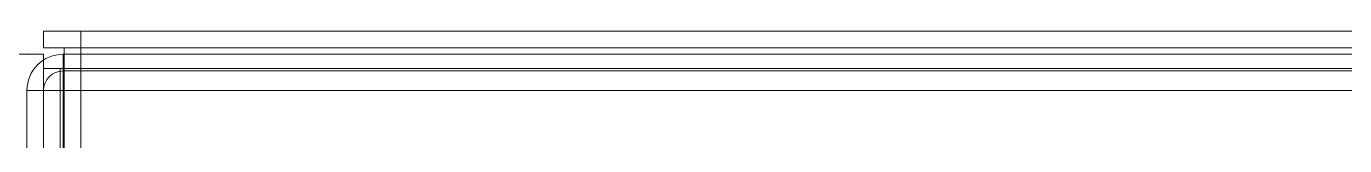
# Model space of a CAD drawing. Header units: inches. Extents: x -0.2 to 48, y -0.6 to 31.4.
# Drawn here: x 4.82 to 11.17, y 24.55 to 25.08 of the extents above; entities that cross this region are included whole.
import ezdxf

# ---------------------------------------------------------------- set-up
doc = ezdxf.new("R2010")
doc.units = ezdxf.units.IN
doc.header["$MEASUREMENT"] = 0
for name, color, linetype, true_color in [('1', 7, 'Continuous', 0xffffff), ('21', 7, 'Continuous', 0xffffff), ('41', 7, 'Continuous', 0xffffff)]:
    doc.layers.add(name, color=color, linetype=linetype, true_color=true_color)

# ---------------------------------------------------------------- blocks, each defined once
blk = doc.blocks.new('08ic1060')
at = {"layer": '1', "color": 151, "linetype": 'Continuous', "lineweight": 18}
for p, q in [((0, 18), (0, 18, 14)), ((0, 0, 14), (0, 18, 14)), ((0, 18, 14), (12, 18, 14)), ((0, 18), (0, 0)), ((12, 18), (0, 18))]:
    blk.add_line(p, q, dxfattribs=at)
blk = doc.blocks.new('08ic1060_am')
at = {"layer": '21', "color": 2, "linetype": 'Continuous', "lineweight": 18}
blk.add_blockref('08ic1060', (0, 0), dxfattribs=at)
blk = doc.blocks.new('08ic1063_MODEL')
at = {"layer": '21', "color": 80, "linetype": 'Continuous', "lineweight": 18}
for p, q in [((0, 0.174488, 0.174488), (0, 11.825512, 0.174488)), ((0.08, 0.174488, 0.174488), (0.08, 11.825512, 0.174488)), ((0.174488, 0.174488, 0.08), (0.174488, 11.825512, 0.08)), ((0.174488, 0.174488), (0.174488, 11.825512)), ((0, 0.174488, 14.08), (0, 1.08, 14.08)), ((0.08, 0.174488, 14.08), (0.08, 1.08, 14.08)), ((0.08, 0.174488, 0.174488), (0, 0.174488, 0.174488)), ((0, 0.174488, 0.174488), (0, 0.174488, 14.08)), ((0.08, 0.174488, 0.174488), (0.08, 0.174488, 14.08)), ((17.825512, 0.174488), (0.174488, 0.174488)), ((0.174488, 0.174488, 0.08), (0.174488, 0.174488)), ((17.825512, 0.174488, 0.08), (0.174488, 0.174488, 0.08)), ((0.174488, 0.08, 14.08), (0.174488, 0.08, 0.174488)), ((0.174488, 0.08, 14.08), (17.825512, 0.08, 14.08)), ((0.174488, 0.08, 0.174488), (0.174488, 0, 0.174488)), ((0.174488, 0.08, 0.174488), (17.825512, 0.08, 0.174488)), ((0.174488, 0, 0.174488), (17.825512, 0, 0.174488)), ((0.174488, 0, 14.08), (17.825512, 0, 14.08)), ((0.174488, 0, 14.08), (0.174488, 0, 0.174488))]:
    blk.add_line(p, q, dxfattribs=at)
at = {"layer": '21', "color": 80, "linetype": 'Continuous', "lineweight": 18, "extrusion": (0, 1, 0)}
for centre in [(-3, 5, 0.08), (-3, 11, 0.08), (-3, 8, 0.08), (-6, 8, 0.08), (-6, 11, 0.08), (-6, 5, 0.08), (-3, 5), (-3, 11), (-3, 8), (-6, 11), (-6, 5), (-6, 8)]:
    blk.add_circle(centre, 0.375, dxfattribs=at)
at = {"layer": '21', "color": 80, "linetype": 'Continuous', "lineweight": 18}
for radius in [0.174488, 0.094488]:
    blk.add_arc((0.174488, 0.174488, 14.08), radius, 180, 270, dxfattribs=at)
at = {"layer": '21', "color": 80, "linetype": 'Continuous', "lineweight": 18, "extrusion": (-1.85657e-52, 0, -1)}
blk.add_arc((-0.174488, 0.174488, -0.174488), 0.174488, 270, 360, dxfattribs=at)
at = {"layer": '21', "color": 80, "linetype": 'Continuous', "lineweight": 18, "extrusion": (0, 1, 0)}
for radius in [0.174488, 0.094488]:
    blk.add_arc((-0.174488, 0.174488, 0.174488), radius, 270, 0, dxfattribs=at)
at = {"layer": '21', "color": 80, "linetype": 'Continuous', "lineweight": 18, "extrusion": (-1.0842e-15, 0, -1)}
blk.add_arc((-0.174488, 0.174488, -0.174488), 0.094488, 270, 0, dxfattribs=at)
at = {"layer": '21', "color": 80, "linetype": 'Continuous', "lineweight": 18, "extrusion": (-1, -6.12303e-17, 0)}
for radius in [0.174488, 0.094488]:
    blk.add_arc((-0.174488, 0.174488, -0.174488), radius, 270, 0, dxfattribs=at)
blk = doc.blocks.new('08ic1062_MODEL')
at = {"layer": '1', "color": 80, "linetype": 'Continuous', "lineweight": 18}
for p, q in [((-18, 12.16, 0.18), (-18, 12.08, 0.18)), ((-0.18, 12.16, 1.08), (-18, 12.16, 1.08)), ((-18, 12.16, 1.08), (-18, 12.08, 1.08)), ((-18, 12.16, 1.08), (-18, 12.16, 0.18)), ((-17.82, 12.16, 0.18), (-18, 12.16, 0.18)), ((-17.82, 12.08, 0.18), (-17.82, 12.16, 0.18)), ((-0.18, 12.16, 0.18), (-17.82, 12.16, 0.18)), ((-18, 12.08, 1.08), (-18, 12.08, 0.18)), ((-0.18, 12.08, 1.08), (-18, 12.08, 1.08)), ((-17.82, 12.08, 0.18), (-18, 12.08, 0.18)), ((-0.18, 12.08, 0.18), (-17.82, 12.08, 0.18)), ((-18, 11.98, 1.08), (-18, 0.18, 1.08)), ((-18, 11.98, 1.08), (-17.92, 11.98, 1.08)), ((-18, 11.98, 0.18), (-18, 11.98, 1.08)), ((-18, 11.98, 0.18), (-18, 0.18, 0.18)), ((-17.92, 11.98, 0.18), (-17.92, 0.18, 0.18)), ((-17.92, 11.98, 1.08), (-17.92, 0.18, 1.08)), ((-17.92, 11.98, 0.18), (-17.92, 11.98, 1.08)), ((-17.82, 0.18), (-17.82, 11.98)), ((-17.82, 0.18, 0.08), (-17.82, 11.98, 0.08)), ((-17.82, 11.98, 0.08), (-0.18, 11.98, 0.08)), ((-17.82, 11.98, 0.08), (-17.82, 11.98)), ((-17.82, 11.98), (-0.18, 11.98))]:
    blk.add_line(p, q, dxfattribs=at)
at = {"layer": '1', "color": 80, "linetype": 'Continuous', "lineweight": 18, "extrusion": (-1, 0, 0)}
for radius in [0.18, 0.1]:
    blk.add_arc((-11.98, 0.18, 17.82), radius, 180, 270, dxfattribs=at)
at = {"layer": '1', "color": 80, "linetype": 'Continuous', "lineweight": 18, "extrusion": (0, -1, 0)}
for radius in [0.18, 0.1]:
    blk.add_arc((-17.82, 0.18, -11.98), radius, 180, 270, dxfattribs=at)
blk = doc.blocks.new('08ic1067_MODEL')
at = {"layer": '21', "color": 53, "linetype": 'Continuous', "lineweight": 18}
for p, q in [((0, 13.695), (11.875, 13.695)), ((11.875, 0), (11.875, 13.695)), ((0, 0), (11.875, 0)), ((11.875, 0, 0.08), (11.875, 0))]:
    blk.add_line(p, q, dxfattribs=at)
at = {"layer": '21', "color": 53, "linetype": 'Continuous', "lineweight": 18, "extrusion": (1, 0, 0)}
blk.add_arc((13.695, 0.18, 11.875), 0.18, 270, 0, dxfattribs=at)
blk = doc.blocks.new('08ic1064_am')
at = {"layer": '41', "color": 2, "linetype": 'Continuous', "lineweight": 18}
blk.add_point((0, 0), dxfattribs=at)
at = {"layer": '1', "color": 2, "linetype": 'Continuous', "lineweight": 18, "extrusion": (0, 0, -1), "rotation": 180}
blk.add_blockref('08ic1062_MODEL', (-18.08, 12.048782, -14.16), dxfattribs=at)
blk.add_blockref('08ic1062_MODEL', (-18.08, 12.048782, -14.16), dxfattribs=at)
at = {"layer": '1', "color": 2, "linetype": 'Continuous', "lineweight": 18}
blk.add_blockref('08ic1063_MODEL', (0, 0), dxfattribs=at)
blk.add_blockref('08ic1063_MODEL', (0, 0), dxfattribs=at)
at = {"layer": '1', "color": 2, "linetype": 'Continuous', "lineweight": 18, "extrusion": (-1, 0, 0)}
blk.add_blockref('08ic1067_MODEL', (-11.875, 11.0625, -0.08), dxfattribs=at)
blk.add_blockref('08ic1067_MODEL', (-11.875, 11.0625, -0.08), dxfattribs=at)

msp = doc.modelspace()

# ---------------------------------------------------------------- block references
at = {"layer": '21', "color": 2, "linetype": 'Continuous', "lineweight": 18, "extrusion": (0, 0, -1)}
for name, p, rotation in [('08ic1064_am', (-4.82, 24.968782, 0.83), 180), ('08ic1060_am', (-23, 25, 0.83), 270)]:
    msp.add_blockref(name, p, dxfattribs=dict(at, rotation=rotation))

doc.saveas('drawing.dxf')
